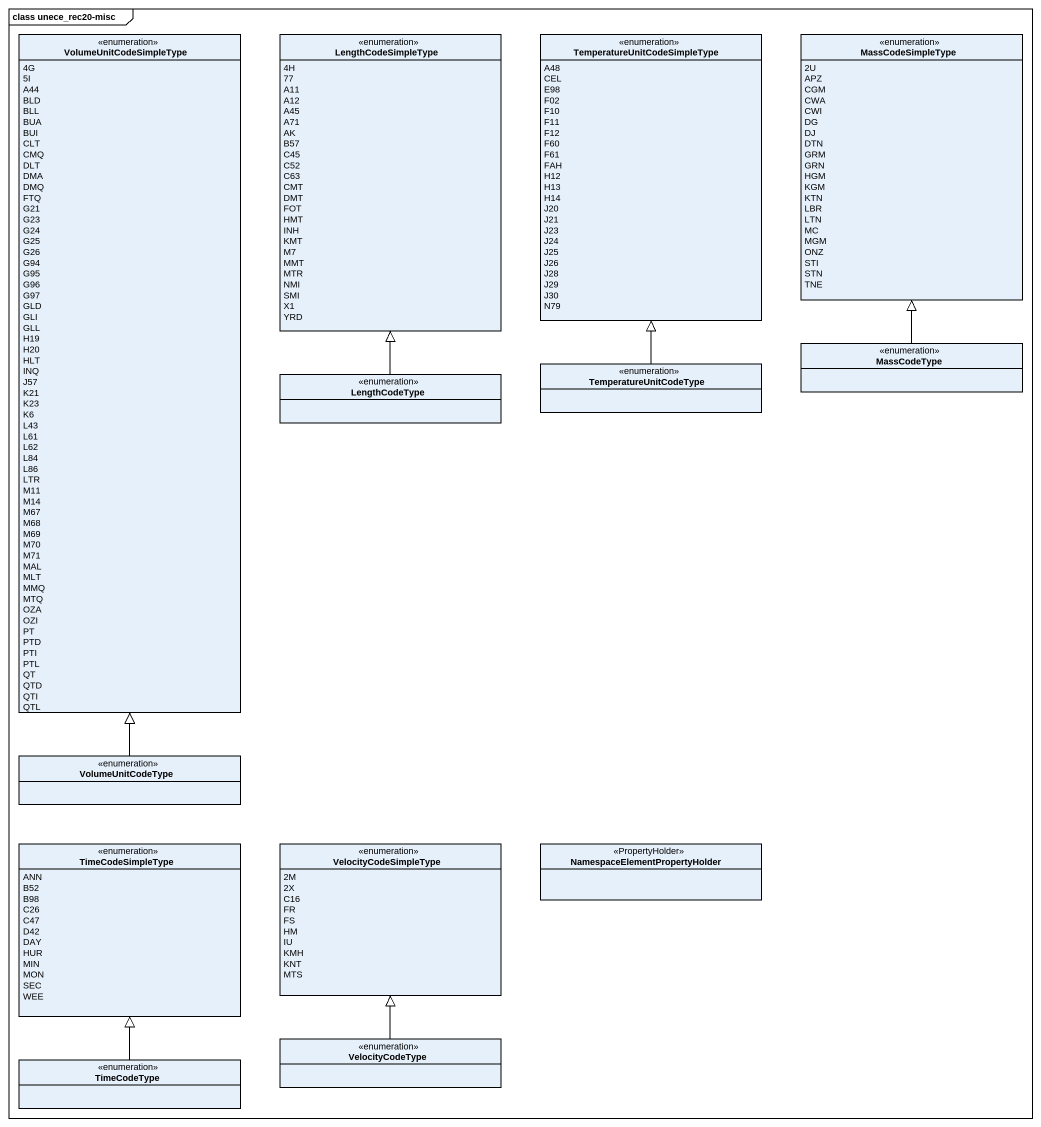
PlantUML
@startuml
mainframe class unece_rec20-misc
hide circle
hide empty members
enum VolumeUnitCodeSimpleType {
  4G
  5I
  A44
  BLD
  BLL
  BUA
  BUI
  CLT
  CMQ
  DLT
  DMA
  DMQ
  FTQ
  G21
  G23
  G24
  G25
  G26
  G94
  G95
  G96
  G97
  GLD
  GLI
  GLL
  H19
  H20
  HLT
  INQ
  J57
  K21
  K23
  K6
  L43
  L61
  L62
  L84
  L86
  LTR
  M11
  M14
  M67
  M68
  M69
  M70
  M71
  MAL
  MLT
  MMQ
  MTQ
  OZA
  OZI
  PT
  PTD
  PTI
  PTL
  QT
  QTD
  QTI
  QTL
}
enum LengthCodeSimpleType {
  4H
  77
  A11
  A12
  A45
  A71
  AK
  B57
  C45
  C52
  C63
  CMT
  DMT
  FOT
  HMT
  INH
  KMT
  M7
  MMT
  MTR
  NMI
  SMI
  X1
  YRD
}
enum "TemperatureUnitCodeSimpleType" as TemperatureUnitCodeSimpleTyp {
  A48
  CEL
  E98
  F02
  F10
  F11
  F12
  F60
  F61
  FAH
  H12
  H13
  H14
  J20
  J21
  J23
  J24
  J25
  J26
  J28
  J29
  J30
  N79
}
enum MassCodeSimpleType {
  2U
  APZ
  CGM
  CWA
  CWI
  DG
  DJ
  DTN
  GRM
  GRN
  HGM
  KGM
  KTN
  LBR
  LTN
  MC
  MGM
  ONZ
  STI
  STN
  TNE
}
enum TemperatureUnitCodeType
enum MassCodeType
enum LengthCodeType
enum VolumeUnitCodeType
enum TimeCodeSimpleType {
  ANN
  B52
  B98
  C26
  C47
  D42
  DAY
  HUR
  MIN
  MON
  SEC
  WEE
}
enum VelocityCodeSimpleType {
  2M
  2X
  C16
  FR
  FS
  HM
  IU
  KMH
  KNT
  MTS
}
class "NamespaceElementPropertyHolder" as NamespaceElementPropertyHold <<PropertyHolder>>
enum TimeCodeType
enum VelocityCodeType
TemperatureUnitCodeType -up-|> TemperatureUnitCodeSimpleTyp
MassCodeType -up-|> MassCodeSimpleType
LengthCodeType -up-|> LengthCodeSimpleType
VolumeUnitCodeType -up-|> VolumeUnitCodeSimpleType
TimeCodeType -up-|> TimeCodeSimpleType
VelocityCodeType -up-|> VelocityCodeSimpleType
@enduml
